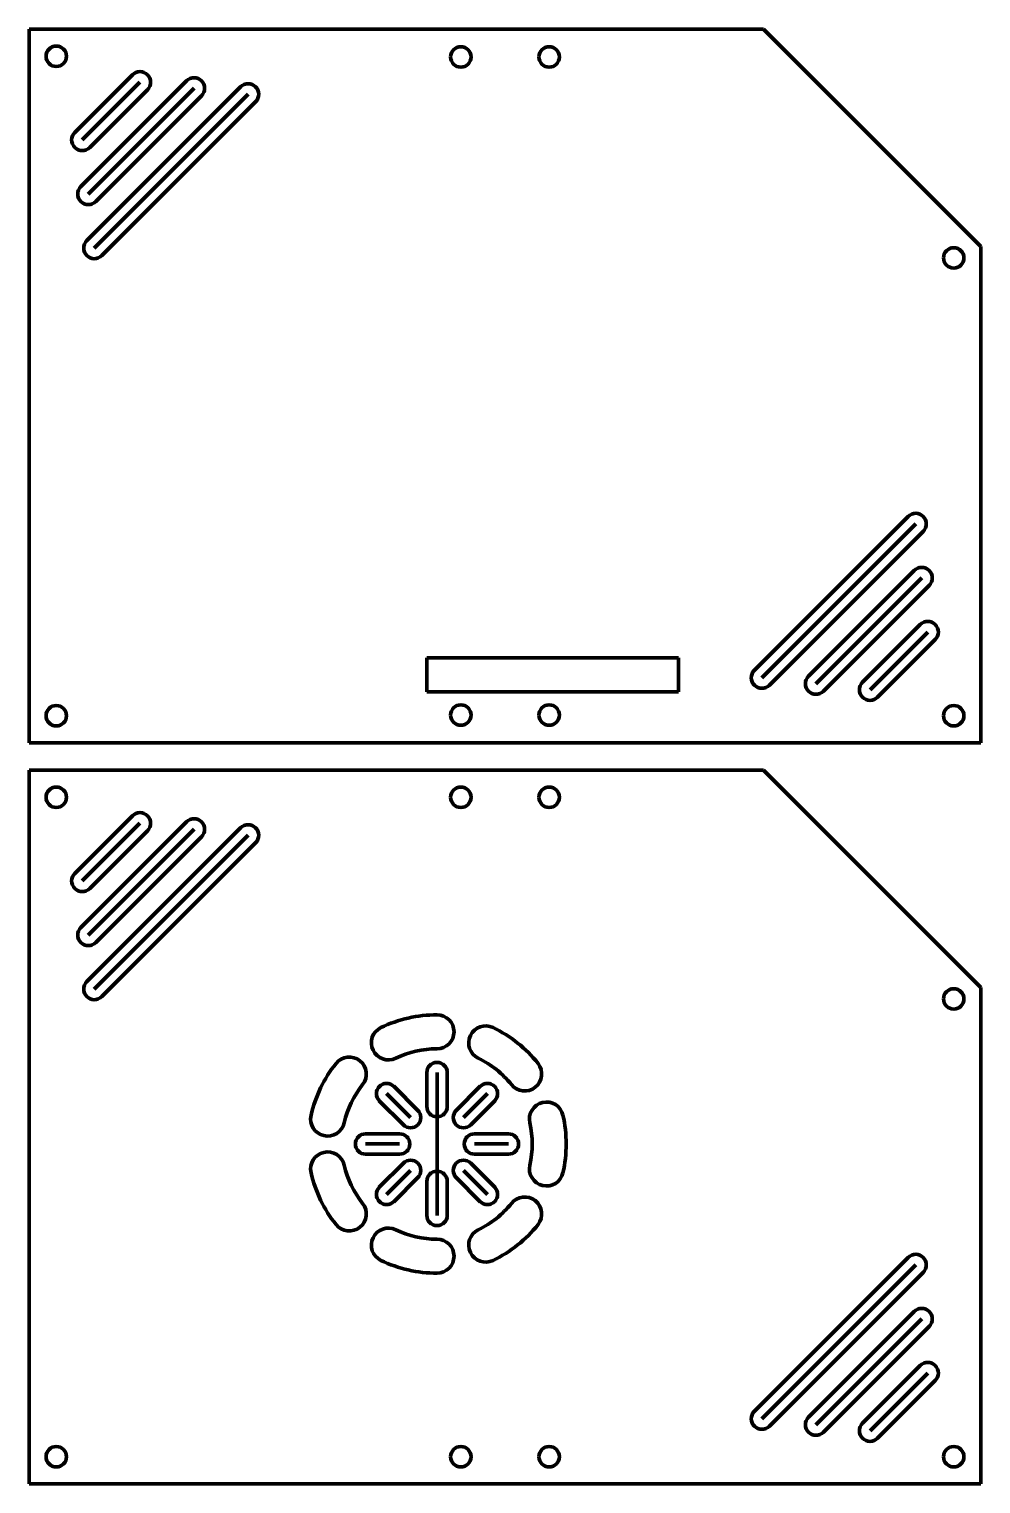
# Model space of a CAD drawing. Header units: millimetres. Extents: x 1 to 141, y 0 to 214.
import ezdxf

# ---------------------------------------------------------------- set-up
doc = ezdxf.new("R2010")
doc.units = ezdxf.units.MM
doc.layers.get('0').update_dxf_attribs({"color": 253, "lineweight": 70, "true_color": 0x8faf8f})

msp = doc.modelspace()

# ---------------------------------------------------------------- linework, layer by layer
for p, q in [((109, 214), (1, 214)), ((141, 182), (109, 214)), ((1, 214), (1, 109)), ((7.72, 198.8), (16.2, 207.28)), ((8.6, 190.84), (24.16, 206.4)), ((8.82, 197.69), (17.31, 206.18)), ((9.49, 182.89), (32.11, 205.51)), ((25.26, 205.29), (9.71, 189.74)), ((18.41, 205.07), (9.93, 196.59)), ((10.59, 181.78), (33.22, 204.41)), ((26.37, 204.19), (10.81, 188.63)), ((34.32, 203.31), (11.69, 180.68)), ((141, 109), (141, 182)), ((107.68, 119.69), (130.31, 142.32)), ((108.78, 118.59), (131.41, 141.22)), ((132.51, 140.11), (109.89, 117.49)), ((115.63, 118.81), (131.19, 134.37)), ((132.29, 133.26), (116.74, 117.71)), ((133.4, 132.16), (117.84, 116.6)), ((123.59, 117.93), (132.07, 126.41)), ((124.69, 116.82), (133.18, 125.31)), ((134.28, 124.2), (125.8, 115.72)), ((59.5, 121.5), (96.5, 121.5)), ((59.5, 116.5), (59.5, 121.5)), ((96.5, 121.5), (96.5, 116.5)), ((96.5, 116.5), (59.5, 116.5)), ((1, 109), (141, 109)), ((109, 105), (1, 105)), ((1, 105), (1, 0)), ((141, 73), (109, 105)), ((7.72, 89.8), (16.2, 98.28)), ((8.6, 81.84), (24.16, 97.4)), ((8.82, 88.69), (17.31, 97.18)), ((9.49, 73.89), (32.11, 96.51)), ((25.26, 96.29), (9.71, 80.74)), ((18.41, 96.07), (9.93, 87.59)), ((10.59, 72.78), (33.22, 95.41)), ((26.37, 95.19), (10.81, 79.63)), ((34.32, 94.31), (11.69, 71.68)), ((141, 0), (141, 73)), ((59.5, 55.5), (59.5, 60.5)), ((61, 55.5), (61, 60.5)), ((62.5, 60.5), (62.5, 55.5)), ((54.64, 58.49), (58.17, 54.95)), ((63.83, 54.95), (67.36, 58.49)), ((56.05, 52.83), (52.51, 56.36)), ((57.11, 53.89), (53.58, 57.42)), ((64.89, 53.89), (68.42, 57.42)), ((69.49, 56.36), (65.95, 52.83)), ((61, 55.5), (61, 44.5)), ((50.5, 51.5), (55.5, 51.5)), ((66.5, 51.5), (71.5, 51.5)), ((55.5, 50), (50.5, 50)), ((66.5, 50), (71.5, 50)), ((55.5, 48.5), (50.5, 48.5)), ((52.51, 43.64), (56.05, 47.17)), ((65.95, 47.17), (69.49, 43.64)), ((71.5, 48.5), (66.5, 48.5)), ((57.11, 46.11), (53.58, 42.58)), ((58.17, 45.05), (54.64, 41.51)), ((67.36, 41.51), (63.83, 45.05)), ((64.89, 46.11), (68.42, 42.58)), ((59.5, 39.5), (59.5, 44.5)), ((61, 44.5), (61, 39.5)), ((62.5, 44.5), (62.5, 39.5)), ((107.68, 10.69), (130.31, 33.32)), ((108.78, 9.59), (131.41, 32.22)), ((132.51, 31.11), (109.89, 8.49)), ((115.63, 9.81), (131.19, 25.37)), ((116.74, 8.71), (132.29, 24.26)), ((133.4, 23.16), (117.84, 7.6)), ((123.59, 8.93), (132.07, 17.41)), ((124.69, 7.82), (133.18, 16.31)), ((134.28, 15.2), (125.8, 6.72)), ((1, 0), (141, 0))]:
    msp.add_line(p, q)
at = {"extrusion": (0, 0, -1)}
for centre in [(-5, 210), (-64.5, 209.9), (-77.5, 209.9), (-137, 180.34), (-5, 113), (-64.5, 113.1), (-77.5, 113.1), (-137, 113), (-5, 101), (-64.5, 101), (-77.5, 101), (-137, 71.34), (-5, 4), (-64.5, 4), (-77.5, 4), (-137, 4)]:
    msp.add_circle(centre, 1.5, dxfattribs=at)
for centre, radius, start, end in [((17.31, 206.18), 1.56, 315, 135), ((25.26, 205.29), 1.56, 315, 135), ((33.22, 204.41), 1.56, 315, 135), ((8.82, 197.69), 1.56, 135, 315), ((9.71, 189.74), 1.56, 135, 315), ((10.59, 181.78), 1.56, 135, 315), ((131.41, 141.22), 1.56, 315, 135), ((132.29, 133.26), 1.56, 315, 135), ((133.18, 125.31), 1.56, 315, 135), ((108.78, 118.59), 1.56, 135, 315), ((116.74, 117.71), 1.56, 135, 315), ((124.69, 116.82), 1.56, 135, 315), ((17.31, 97.18), 1.56, 315, 135), ((25.26, 96.29), 1.56, 315, 135), ((33.22, 95.41), 1.56, 315, 135), ((8.82, 88.69), 1.56, 135, 315), ((9.71, 80.74), 1.56, 135, 315), ((10.59, 72.78), 1.56, 135, 315), ((61, 50), 19, 90, 115.7143), ((61, 66.5), 2.5, 270, 90), ((53.84, 64.87), 2.5, 115.7143, 295.7143), ((68.16, 64.87), 2.5, 64.2857, 244.2857), ((61, 50), 19, 38.5714, 64.2857), ((48.1, 60.29), 2.5, 321.4286, 141.4286), ((61, 50), 14, 90, 115.7143), ((61, 50), 14, 38.5714, 64.2857), ((61, 50), 19, 141.4286, 167.1429), ((61, 60.5), 1.5, 0, 180), ((73.9, 60.29), 2.5, 218.5714, 38.5714), ((61, 50), 14, 141.4286, 167.1429), ((53.58, 57.42), 1.5, 45, 225), ((68.42, 57.42), 1.5, 315, 135), ((77.09, 53.67), 2.5, 12.8571, 192.8571), ((44.91, 53.67), 2.5, 167.1429, 347.1429), ((57.11, 53.89), 1.5, 225, 45), ((61, 55.5), 1.5, 180, 360), ((64.89, 53.89), 1.5, 135, 315), ((61, 50), 19, 347.1429, 12.8571), ((50.5, 50), 1.5, 90, 270), ((55.5, 50), 1.5, 270, 90), ((66.5, 50), 1.5, 90, 270), ((71.5, 50), 1.5, 270, 90), ((61, 50), 14, 347.1429, 12.8571), ((44.91, 46.33), 2.5, 12.8571, 192.8571), ((57.11, 46.11), 1.5, 315, 135), ((64.89, 46.11), 1.5, 45, 225), ((61, 50), 19, 192.8571, 218.5714), ((61, 50), 14, 192.8571, 218.5714), ((61, 44.5), 1.5, 0, 180), ((77.09, 46.33), 2.5, 167.1429, 347.1429), ((53.58, 42.58), 1.5, 135, 315), ((68.42, 42.58), 1.5, 225, 45), ((48.1, 39.71), 2.5, 218.5714, 38.5714), ((61, 50), 14, 295.7143, 321.4286), ((73.9, 39.71), 2.5, 321.4286, 141.4286), ((61, 39.5), 1.5, 180, 360), ((53.84, 35.13), 2.5, 64.2857, 244.2857), ((61, 50), 14, 244.2857, 270), ((68.16, 35.13), 2.5, 115.7143, 295.7143), ((61, 50), 19, 295.7143, 321.4286), ((61, 33.5), 2.5, 270, 90), ((61, 50), 19, 244.2857, 270), ((131.41, 32.22), 1.56, 315, 135), ((132.29, 24.26), 1.56, 315, 135), ((133.18, 16.31), 1.56, 315, 135), ((108.78, 9.59), 1.56, 135, 315), ((116.74, 8.71), 1.56, 135, 315), ((124.69, 7.82), 1.56, 135, 315)]:
    msp.add_arc(centre, radius, start, end)

doc.saveas('drawing.dxf')
